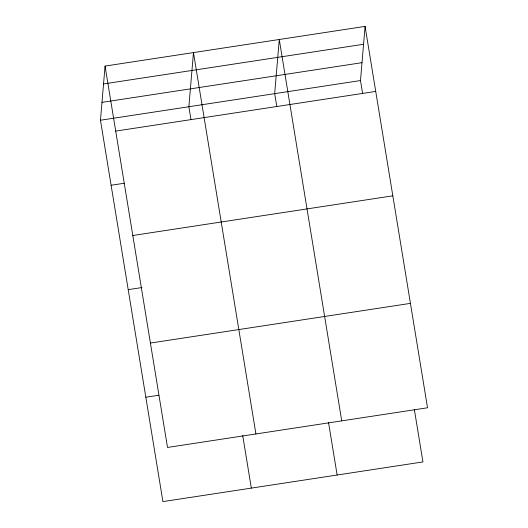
<?xml version="1.0" encoding="UTF-8"?>
<svg xmlns="http://www.w3.org/2000/svg" width="528" height="528" viewBox="0 0 528 528"><rect width="100%" height="100%" fill="white"/><g stroke="black" fill="none" stroke-linecap="round" stroke-linejoin="round"><path stroke-width="0.79" d="M414.328 409.325L422.941 461.927L162.921 501.6L100.465 120.226L105.059 66.073L365.079 26.4L427.535 407.774L167.515 447.447L105.059 66.073M362.617 93.555L360.485 80.553L365.079 26.4M103.547 83.945L363.561 44.273M101.983 102.359L362.003 62.68M100.465 120.226L360.485 80.553M115.711 131.102L375.725 91.423M111.118 185.249L124.093 183.269M132.805 235.495L392.825 195.822M128.212 289.648L141.999 287.542M150.421 343.055L410.434 303.376M145.827 397.208L158.803 395.228M341.728 420.862L279.272 39.494L274.679 93.647L276.811 106.649M328.522 422.413L337.135 475.015M255.922 433.957L193.466 52.589L188.872 106.735L191.004 119.744M242.715 435.508L251.328 488.11"/></g></svg>
